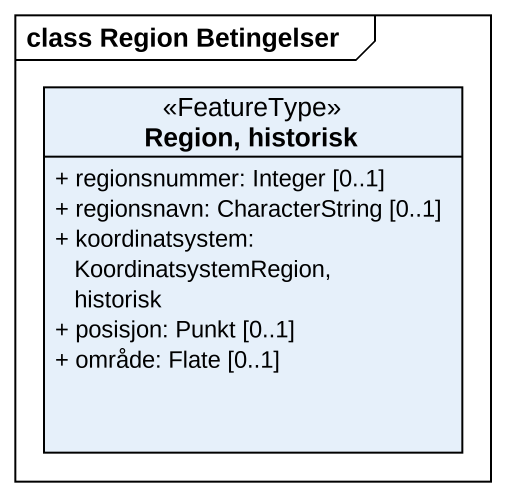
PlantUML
@startuml
mainframe class Region Betingelser
hide circle
hide empty members
skinparam classAttributeIconSize 0
class "Region, historisk" as Region_historisk <<FeatureType>> {
  + regionsnummer: Integer [0..1]
  + regionsnavn: CharacterString [0..1]
  + koordinatsystem: KoordinatsystemRegion, historisk
  + posisjon: Punkt [0..1]
  + område: Flate [0..1]
}
@enduml
